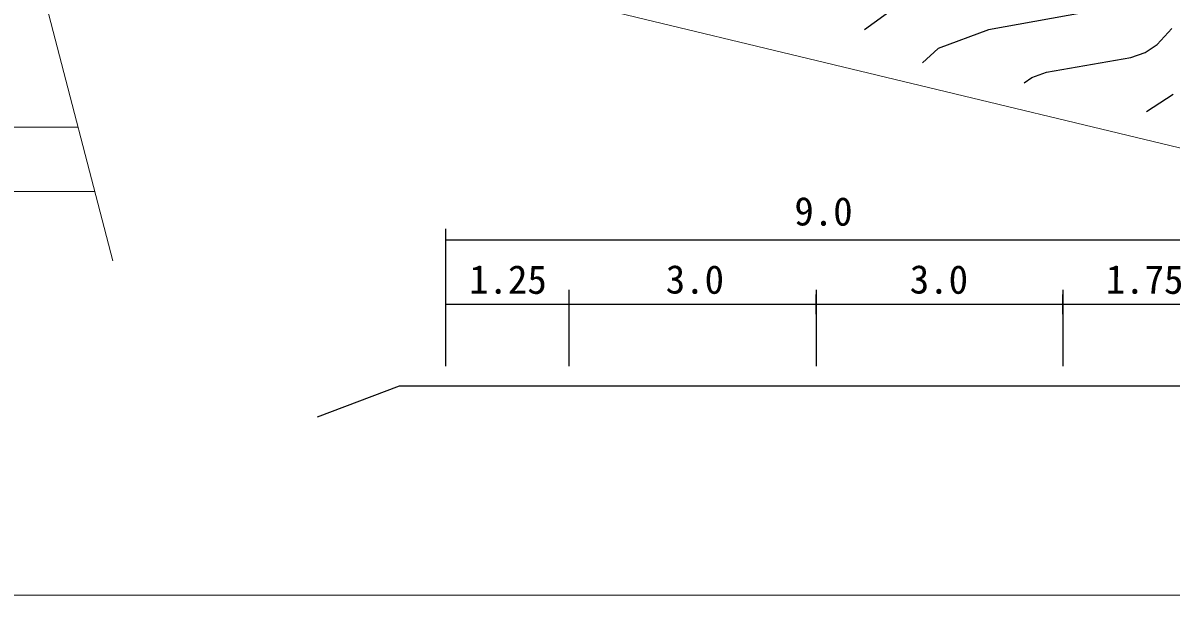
# Model space of a CAD drawing. Units: millimetres, scale not verified. Extents: x -24219 to 615781, y -164916 to 195084.
# Drawn here: x 213208 to 286919, y 20083 to 56799 of the extents above; entities that cross this region are included whole.
import ezdxf
from ezdxf.enums import TextEntityAlignment as Align

# ---------------------------------------------------------------- set-up
doc = ezdxf.new("R2010")
doc.units = ezdxf.units.MM
doc.header["$LTSCALE"] = 1000
for name, color, linetype, lineweight in [('M-BGD', 7, 'Continuous', 25), ('M-BMK-HTXT', 7, 'Continuous', 13), ('M-BMK-LINE', 2, 'Continuous', 13), ('M-SUV', 7, 'Continuous', 13)]:
    doc.layers.add(name, color=color, linetype=linetype, lineweight=lineweight)
doc.styles.add('ＭＳ ゴシック', font='')
doc.styles.get('ＭＳ ゴシック').set_extended_font_data('MS Gothic')

# ---------------------------------------------------------------- blocks, each defined once
blk = doc.blocks.new('plus')
at = {"color": 0, "linetype": 'Continuous', "lineweight": -2}
for p, q in [((-1.25, 0), (1.25, 0)), ((0, -1.25), (0, 1.25))]:
    blk.add_line(p, q, dxfattribs=at)

msp = doc.modelspace()

# ---------------------------------------------------------------- linework, layer by layer
at = {"layer": 'M-BGD'}
for p, q in [((269097, 57706), (267234, 56351)), ((282220, 57621), (275193, 56351)), ((275193, 56351), (271975, 55166)), ((286030, 55420), (286961, 56436)), ((285268, 54912), (286030, 55420)), ((271975, 55166), (270959, 54234)), ((278918, 53642), (284337, 54573)), ((284337, 54573), (285268, 54912)), ((277479, 52964), (277987, 53303)), ((277987, 53303), (278918, 53642)), ((287046, 52202), (285353, 51102)), ((240332, 43593), (240332, 34766)), ((240332, 42871), (290544, 42871)), ((248267, 34766), (248267, 39681)), ((264139, 39681), (264139, 34766)), ((279964, 39681), (279964, 34766)), ((240332, 38743), (252624, 38743)), ((252624, 38743), (290544, 38743)), ((232125, 31517), (237392, 33511)), ((237392, 33511), (290544, 33511))]:
    msp.add_line(p, q, dxfattribs=at)
at = {"layer": 'M-BMK-HTXT'}
for p, q in [((313541, 42505), (214006, 66488)), ((103573, 50115), (216740, 50115)), ((88301, 45976), (217818, 45976))]:
    msp.add_line(p, q, dxfattribs=at)
at = {"layer": 'M-BMK-LINE'}
msp.add_line((218974, 41534), (190864, 149504), dxfattribs=at)
at = {"layer": 'M-SUV'}
msp.add_line((-24219, 20083), (514781, 20083), dxfattribs=at)

# ---------------------------------------------------------------- block references
at = {"layer": 'M-BGD', "xscale": 500, "yscale": 500}
for p in [(264139, 38743), (279964, 38743)]:
    msp.add_blockref('plus', p, dxfattribs=at)

# ---------------------------------------------------------------- texts
at = {"layer": 'M-BGD', "style": 'ＭＳ ゴシック'}
for s, p in [('9.0', (262729, 43255)), ('1.25', (241847, 38885)), ('3.0', (254471, 38885)), ('3.0', (270139, 38885)), ('1.75', (282719, 38885))]:
    msp.add_text(s, height=1833, rotation=359.7, dxfattribs=at).set_placement(p, align=Align.BOTTOM_LEFT)

doc.saveas('drawing.dxf')
